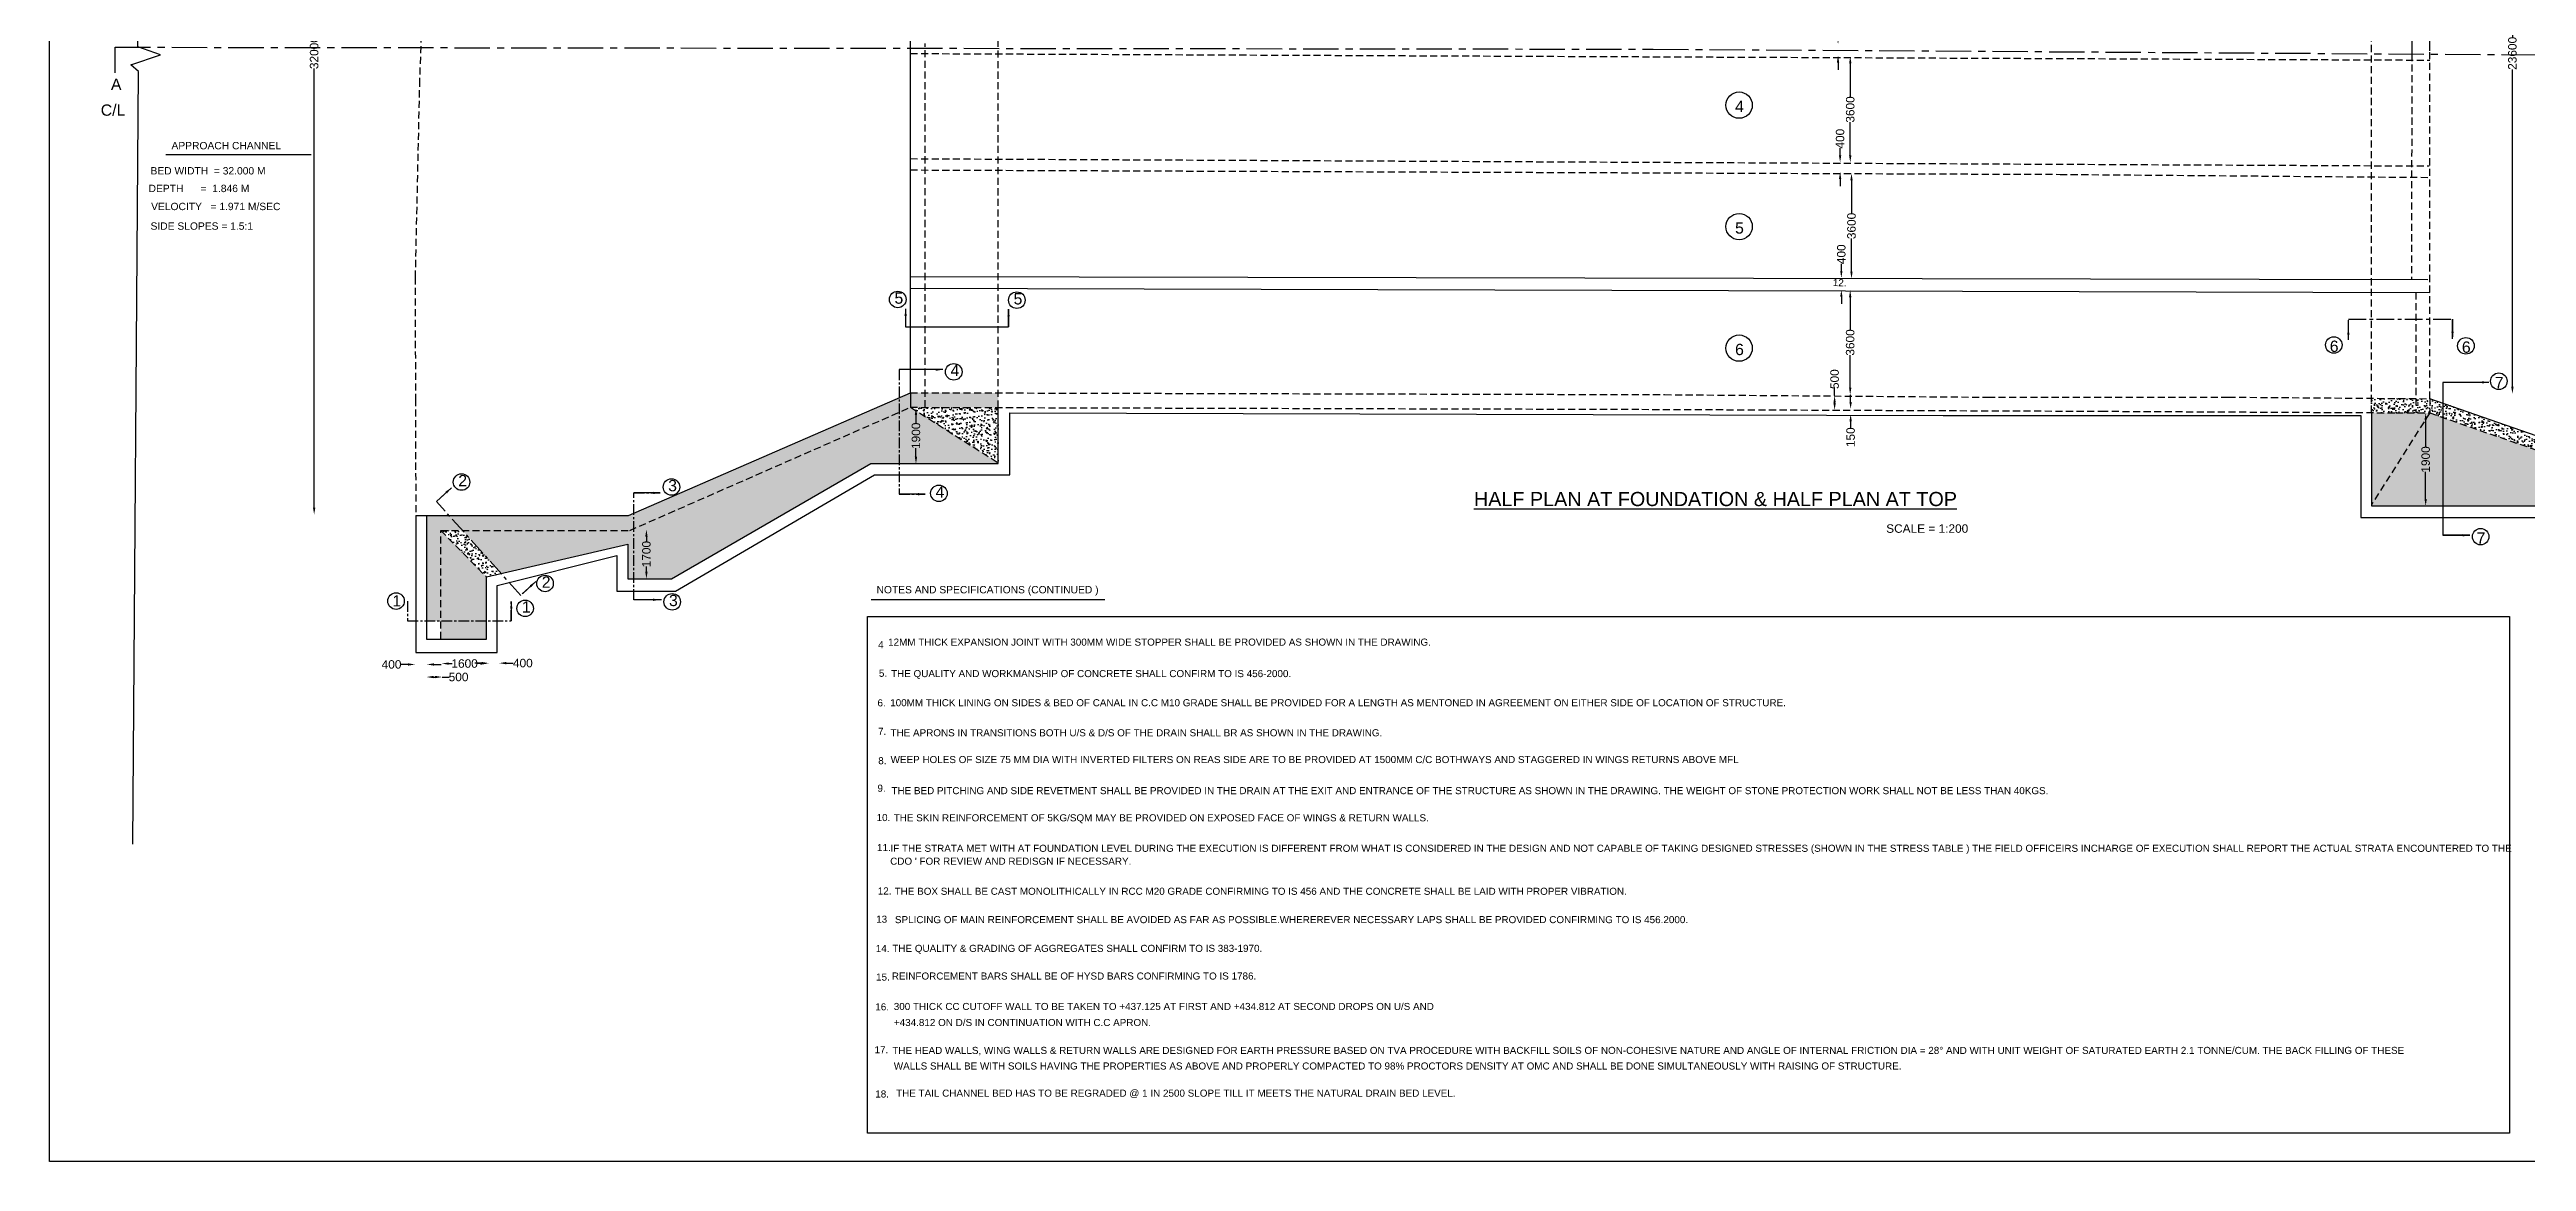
# Model space of a CAD drawing. Header units: millimetres. Extents: x 4403 to 145284, y 12011 to 109869.
# Drawn here: x 4403 to 91969, y 12011 to 51321 of the extents above; entities that cross this region are included whole.
import ezdxf

# ---------------------------------------------------------------- set-up
doc = ezdxf.new("R2010")
doc.units = ezdxf.units.MM
doc.header["$MEASUREMENT"] = 0
doc.linetypes.add('CENTER', pattern=[2, 1.25, -0.25, 0.25, -0.25])
doc.linetypes.add('DASHED', pattern=[0.75, 0.5, -0.25])
for name, color, linetype in [('DIM', 7, 'Continuous'), ('DWG', 7, 'Continuous'), ('TEXT', 7, 'Continuous')]:
    doc.layers.add(name, color=color, linetype=linetype)
doc.styles.get("Standard").update_dxf_attribs({"font": 'arial.ttf'})
doc.dimstyles.new('Civil', dxfattribs={"dimtxt": 300, "dimasz": 250, "dimexe": 0.1, "dimexo": 0.0625, "dimgap": 0.09, "dimtad": 0, "dimdec": 0, "dimzin": 12, "dimdsep": 46, "dimtxsty": 'Standard', "dimcen": 0.1, "dimse1": 1, "dimse2": 1, "dimadec": 0, "dimazin": 2, "dimtfac": 1, "dimtdec": 0, "dimtofl": 0, "dimtmove": 0, "dimatfit": 3, "dimfxl": 1, "dimfrac": 1, "dimtolj": 1, "dimtzin": 0, "dimarcsym": 0})
pattern_1 = [(50, (0, 0), (358.6301, -31.3761), [37.5, -412.5]), (355, (0, 0), (-69.3757, 376.0961), [30, -330]), (100.4514, (29.9, -2.6), (289.2547, 344.7198), [31.8701, -350.571]), (46.1842, (0, 100), (533.6205, -82.7595), [56.25, -618.75]), (96.6356, (44.47, 93.1), (467.3314, 487.059), [47.8051, -525.8565]), (351.1842, (0, 100), (467.331, 487.0593), [45, -495]), (21, (50, 75), (298.4535, -201.30945), [37.5, -412.5]), (326, (50, 75), (121.6577, 362.575), [30, -330]), (71.4514, (74.87, 58.22), (420.1113, 161.2652), [31.8701, -350.571]), (37.5, (0, 0), (6.07993, 166.44693), [0, -326, 0, -335, 0, -331.25]), (7.5, (0, 0), (131.53477, 197.20586), [0, -191, 0, -318.5, 0, -126.25]), (327.5, (-111.5, 0), (266.91122, -11.27744), [0, -125, 0, -390, 0, -517.5]), (317.5, (-161.5, 0), (291.5931, 50.0525), [0, -162.5, 0, -259, 0, -367.5])]

# ---------------------------------------------------------------- blocks, each defined once
blk = doc.blocks.new('*D43')
at = {"layer": 'Defpoints', "color": 0, "transparency": 16777216}
for p in [(13758, 67545), (14114, 67545), (14114, 34880)]:
    blk.add_point(p, dxfattribs=at)
at = {"layer": 'DIM', "color": 0, "lineweight": -2, "transparency": 16777216}
for p, q in [((13758, 67295), (13758, 51776)), ((13758, 35130), (13758, 50648))]:
    blk.add_line(p, q, dxfattribs=at)
at = {"layer": 'DIM', "color": 0, "transparency": 16777216}
for points in [[(13717, 67295), (13800, 67295), (13758, 67545)], [(13717, 35130), (13800, 35130), (13758, 34880)]]:
    blk.add_solid(points, dxfattribs=at)
at = {"layer": 'DIM', "color": 0, "transparency": 16777216, "insert": (13758, 51212), "char_height": 300, "attachment_point": 5, "rotation": 90}
blk.add_mtext('\\A1;32000', dxfattribs=at)
blk = doc.blocks.new('*D46')
at = {"layer": 'Defpoints', "color": 0, "transparency": 16777216}
for p in [(34949, 38654), (35034, 38654), (34949, 36678)]:
    blk.add_point(p, dxfattribs=at)
at = {"layer": 'DIM', "color": 0, "lineweight": -2, "transparency": 16777216}
for p, q in [((35034, 38404), (35034, 38100)), ((35034, 36928), (35034, 37233))]:
    blk.add_line(p, q, dxfattribs=at)
at = {"layer": 'DIM', "color": 0, "transparency": 16777216}
for points in [[(34992, 38404), (35076, 38404), (35034, 38654)], [(34992, 36928), (35076, 36928), (35034, 36678)]]:
    blk.add_solid(points, dxfattribs=at)
at = {"layer": 'DIM', "color": 0, "transparency": 16777216, "insert": (35034, 37666), "char_height": 300, "attachment_point": 5, "rotation": 90}
blk.add_mtext('\\A1;1900', dxfattribs=at)
blk = doc.blocks.new('*D47')
at = {"layer": 'Defpoints', "color": 0, "transparency": 16777216}
for p in [(17331, 29581), (17331, 29581), (17744, 29581)]:
    blk.add_point(p, dxfattribs=at)
at = {"layer": 'DIM', "color": 0, "lineweight": -2, "transparency": 16777216}
for p, q in [((17081, 29581), (16831, 29581)), ((17994, 29581), (18244, 29581))]:
    blk.add_line(p, q, dxfattribs=at)
at = {"layer": 'DIM', "color": 0, "transparency": 16777216}
for points in [[(17081, 29623), (17081, 29539), (17331, 29581)], [(17994, 29623), (17994, 29539), (17744, 29581)]]:
    blk.add_solid(points, dxfattribs=at)
at = {"layer": 'DIM', "color": 0, "transparency": 16777216, "insert": (16494, 29581), "char_height": 300, "attachment_point": 5}
blk.add_mtext('\\A1;400', dxfattribs=at)
blk = doc.blocks.new('*D48')
at = {"layer": 'Defpoints', "color": 0, "transparency": 16777216}
for p in [(17728, 29549), (18283, 29549), (18283, 29137)]:
    blk.add_point(p, dxfattribs=at)
at = {"layer": 'DIM', "color": 0, "lineweight": -2, "transparency": 16777216}
for p, q in [((17978, 29137), (18033, 29137)), ((18283, 29137), (18533, 29137))]:
    blk.add_line(p, q, dxfattribs=at)
at = {"layer": 'DIM', "color": 0, "transparency": 16777216}
for points in [[(17978, 29179), (17978, 29095), (17728, 29137)], [(18033, 29179), (18033, 29095), (18283, 29137)]]:
    blk.add_solid(points, dxfattribs=at)
at = {"layer": 'DIM', "color": 0, "transparency": 16777216, "insert": (18864, 29137), "char_height": 300, "attachment_point": 5}
blk.add_mtext('\\A1;500', dxfattribs=at)
blk = doc.blocks.new('*D49')
at = {"layer": 'Defpoints', "color": 0, "transparency": 16777216}
for p in [(18268, 29565), (19886, 29613), (19886, 29565)]:
    blk.add_point(p, dxfattribs=at)
at = {"layer": 'DIM', "color": 0, "lineweight": -2, "transparency": 16777216}
for p, q in [((18518, 29613), (18643, 29613)), ((19636, 29613), (19510, 29613))]:
    blk.add_line(p, q, dxfattribs=at)
at = {"layer": 'DIM', "color": 0, "transparency": 16777216}
for points in [[(18518, 29654), (18518, 29571), (18268, 29613)], [(19636, 29654), (19636, 29571), (19886, 29613)]]:
    blk.add_solid(points, dxfattribs=at)
at = {"layer": 'DIM', "color": 0, "transparency": 16777216, "insert": (19077, 29613), "char_height": 300, "attachment_point": 5}
blk.add_mtext('\\A1;1600', dxfattribs=at)
blk = doc.blocks.new('*D50')
at = {"layer": 'Defpoints', "color": 0, "transparency": 16777216}
for p in [(19934, 29597), (20299, 29629), (20299, 29597)]:
    blk.add_point(p, dxfattribs=at)
at = {"layer": 'DIM', "color": 0, "lineweight": -2, "transparency": 16777216}
for p, q in [((19684, 29629), (19434, 29629)), ((20549, 29629), (20799, 29629))]:
    blk.add_line(p, q, dxfattribs=at)
at = {"layer": 'DIM', "color": 0, "transparency": 16777216}
for points in [[(19684, 29670), (19684, 29587), (19934, 29629)], [(20549, 29670), (20549, 29587), (20299, 29629)]]:
    blk.add_solid(points, dxfattribs=at)
at = {"layer": 'DIM', "color": 0, "transparency": 16777216, "insert": (21136, 29629), "char_height": 300, "attachment_point": 5}
blk.add_mtext('\\A1;400', dxfattribs=at)
blk = doc.blocks.new('*D51')
at = {"layer": 'Defpoints', "color": 0, "transparency": 16777216}
for p in [(25504, 34354), (25631, 34354), (25631, 32610)]:
    blk.add_point(p, dxfattribs=at)
at = {"layer": 'DIM', "color": 0, "lineweight": -2, "transparency": 16777216}
for p, q in [((25504, 34104), (25504, 33915)), ((25504, 32860), (25504, 33048))]:
    blk.add_line(p, q, dxfattribs=at)
at = {"layer": 'DIM', "color": 0, "transparency": 16777216}
for points in [[(25463, 34104), (25546, 34104), (25504, 34354)], [(25463, 32860), (25546, 32860), (25504, 32610)]]:
    blk.add_solid(points, dxfattribs=at)
at = {"layer": 'DIM', "color": 0, "transparency": 16777216, "insert": (25504, 33482), "char_height": 300, "attachment_point": 5, "rotation": 90}
blk.add_mtext('\\A1;1700', dxfattribs=at)
blk = doc.blocks.new('*D52')
at = {"layer": 'Defpoints', "color": 0, "transparency": 16777216}
for p in [(68151, 38610), (68076, 38431), (68151, 38431)]:
    blk.add_point(p, dxfattribs=at)
at = {"layer": 'DIM', "color": 0, "lineweight": -2, "transparency": 16777216}
for p, q in [((68076, 38860), (68076, 39110)), ((68076, 38181), (68076, 37931))]:
    blk.add_line(p, q, dxfattribs=at)
at = {"layer": 'DIM', "color": 0, "transparency": 16777216}
for points in [[(68035, 38860), (68118, 38860), (68076, 38610)], [(68035, 38181), (68118, 38181), (68076, 38431)]]:
    blk.add_solid(points, dxfattribs=at)
at = {"layer": 'DIM', "color": 0, "transparency": 16777216, "insert": (68076, 37615), "char_height": 300, "attachment_point": 5, "rotation": 90}
blk.add_mtext('\\A1;150', dxfattribs=at)
blk = doc.blocks.new('*D53')
at = {"layer": 'Defpoints', "color": 0, "transparency": 16777216}
for p in [(67510, 39087), (67912, 39087), (67912, 38580)]:
    blk.add_point(p, dxfattribs=at)
at = {"layer": 'DIM', "color": 0, "lineweight": -2, "transparency": 16777216}
for p, q in [((67510, 39087), (67510, 39337)), ((67510, 38830), (67510, 38837))]:
    blk.add_line(p, q, dxfattribs=at)
at = {"layer": 'DIM', "color": 0, "transparency": 16777216}
for points in [[(67468, 38837), (67552, 38837), (67510, 39087)], [(67468, 38830), (67552, 38830), (67510, 38580)]]:
    blk.add_solid(points, dxfattribs=at)
at = {"layer": 'DIM', "color": 0, "transparency": 16777216, "insert": (67510, 39668), "char_height": 300, "attachment_point": 5, "rotation": 90}
blk.add_mtext('\\A1;500', dxfattribs=at)
blk = doc.blocks.new('*D54')
at = {"layer": 'Defpoints', "color": 0, "transparency": 16777216}
for p in [(68061, 42814), (68151, 42814), (68151, 39116)]:
    blk.add_point(p, dxfattribs=at)
at = {"layer": 'DIM', "color": 0, "lineweight": -2, "transparency": 16777216}
for p, q in [((68061, 42564), (68061, 41413)), ((68061, 39366), (68061, 40518))]:
    blk.add_line(p, q, dxfattribs=at)
at = {"layer": 'DIM', "color": 0, "transparency": 16777216}
for points in [[(68020, 42564), (68103, 42564), (68061, 42814)], [(68020, 39366), (68103, 39366), (68061, 39116)]]:
    blk.add_solid(points, dxfattribs=at)
at = {"layer": 'DIM', "color": 0, "transparency": 16777216, "insert": (68061, 40965), "char_height": 300, "attachment_point": 5, "rotation": 90}
blk.add_mtext('\\A1;3600', dxfattribs=at)
blk = doc.blocks.new('*D55')
at = {"layer": 'Defpoints', "color": 0, "transparency": 16777216}
for p in [(67748, 43246), (68061, 43246), (68061, 42829)]:
    blk.add_point(p, dxfattribs=at)
at = {"layer": 'DIM', "color": 0, "lineweight": -2, "transparency": 16777216}
for p, q in [((67748, 43496), (67748, 43746)), ((67748, 42579), (67748, 42329))]:
    blk.add_line(p, q, dxfattribs=at)
at = {"layer": 'DIM', "color": 0, "transparency": 16777216}
for points in [[(67707, 43496), (67790, 43496), (67748, 43246)], [(67707, 42579), (67790, 42579), (67748, 42829)]]:
    blk.add_solid(points, dxfattribs=at)
at = {"layer": 'DIM', "color": 0, "transparency": 16777216, "insert": (67748, 44083), "char_height": 300, "attachment_point": 5, "rotation": 90}
blk.add_mtext('\\A1;400', dxfattribs=at)
blk = doc.blocks.new('*D56')
at = {"layer": 'Defpoints', "color": 0, "transparency": 16777216}
for p in [(68107, 46946), (68166, 46946), (68166, 43223)]:
    blk.add_point(p, dxfattribs=at)
at = {"layer": 'DIM', "color": 0, "lineweight": -2, "transparency": 16777216}
for p, q in [((68107, 46696), (68107, 45532)), ((68107, 43473), (68107, 44637))]:
    blk.add_line(p, q, dxfattribs=at)
at = {"layer": 'DIM', "color": 0, "transparency": 16777216}
for points in [[(68065, 46696), (68148, 46696), (68107, 46946)], [(68065, 43473), (68148, 43473), (68107, 43223)]]:
    blk.add_solid(points, dxfattribs=at)
at = {"layer": 'DIM', "color": 0, "transparency": 16777216, "insert": (68107, 45084), "char_height": 300, "attachment_point": 5, "rotation": 90}
blk.add_mtext('\\A1;3600', dxfattribs=at)
blk = doc.blocks.new('*D57')
at = {"layer": 'Defpoints', "color": 0, "transparency": 16777216}
for p in [(67704, 47333), (68107, 47333), (68107, 46990)]:
    blk.add_point(p, dxfattribs=at)
at = {"layer": 'DIM', "color": 0, "lineweight": -2, "transparency": 16777216}
for p, q in [((67704, 47583), (67704, 47833)), ((67704, 46740), (67704, 46490))]:
    blk.add_line(p, q, dxfattribs=at)
at = {"layer": 'DIM', "color": 0, "transparency": 16777216}
for points in [[(67663, 47583), (67746, 47583), (67704, 47333)], [(67663, 46740), (67746, 46740), (67704, 46990)]]:
    blk.add_solid(points, dxfattribs=at)
at = {"layer": 'DIM', "color": 0, "transparency": 16777216, "insert": (67704, 48170), "char_height": 300, "attachment_point": 5, "rotation": 90}
blk.add_mtext('\\A1;400', dxfattribs=at)
blk = doc.blocks.new('*D58')
at = {"layer": 'Defpoints', "color": 0, "transparency": 16777216}
for p in [(68063, 51079), (68123, 51079), (68123, 47326)]:
    blk.add_point(p, dxfattribs=at)
at = {"layer": 'DIM', "color": 0, "lineweight": -2, "transparency": 16777216}
for p, q in [((68063, 50829), (68063, 49650)), ((68063, 47576), (68063, 48755))]:
    blk.add_line(p, q, dxfattribs=at)
at = {"layer": 'DIM', "color": 0, "transparency": 16777216}
for points in [[(68021, 50829), (68105, 50829), (68063, 51079)], [(68021, 47576), (68105, 47576), (68063, 47326)]]:
    blk.add_solid(points, dxfattribs=at)
at = {"layer": 'DIM', "color": 0, "transparency": 16777216, "insert": (68063, 49202), "char_height": 300, "attachment_point": 5, "rotation": 90}
blk.add_mtext('\\A1;3600', dxfattribs=at)
blk = doc.blocks.new('*D59')
at = {"layer": 'Defpoints', "color": 0, "transparency": 16777216}
for p in [(67631, 51510), (68152, 51510), (68152, 51108)]:
    blk.add_point(p, dxfattribs=at)
at = {"layer": 'DIM', "color": 0, "lineweight": -2, "transparency": 16777216}
for p, q in [((67631, 51760), (67631, 52010)), ((67631, 50858), (67631, 50608))]:
    blk.add_line(p, q, dxfattribs=at)
at = {"layer": 'DIM', "color": 0, "transparency": 16777216}
for points in [[(67589, 51760), (67672, 51760), (67631, 51510)], [(67589, 50858), (67672, 50858), (67631, 51108)]]:
    blk.add_solid(points, dxfattribs=at)
at = {"layer": 'DIM', "color": 0, "transparency": 16777216, "insert": (67631, 52347), "char_height": 300, "attachment_point": 5, "rotation": 90}
blk.add_mtext('\\A1;400', dxfattribs=at)
blk = doc.blocks.new('*D67')
at = {"layer": 'Defpoints', "color": 0, "transparency": 16777216}
for p in [(88218, 38472), (88405, 38472), (88218, 35186)]:
    blk.add_point(p, dxfattribs=at)
at = {"layer": 'DIM', "color": 0, "lineweight": -2, "transparency": 16777216}
for p, q in [((88405, 38222), (88405, 37263)), ((88405, 35436), (88405, 36396))]:
    blk.add_line(p, q, dxfattribs=at)
at = {"layer": 'DIM', "color": 0, "transparency": 16777216}
for points in [[(88364, 38222), (88447, 38222), (88405, 38472)], [(88364, 35436), (88447, 35436), (88405, 35186)]]:
    blk.add_solid(points, dxfattribs=at)
at = {"layer": 'DIM', "color": 0, "transparency": 16777216, "insert": (88405, 36829), "char_height": 300, "attachment_point": 5, "rotation": 90}
blk.add_mtext('\\A1;1900', dxfattribs=at)
blk = doc.blocks.new('*D68')
at = {"layer": 'Defpoints', "color": 0, "transparency": 16777216}
for p in [(91472, 63224), (91780, 63224), (91780, 39149)]:
    blk.add_point(p, dxfattribs=at)
at = {"layer": 'DIM', "color": 0, "lineweight": -2, "transparency": 16777216}
for p, q in [((91472, 62974), (91472, 51753)), ((91472, 39399), (91472, 50620))]:
    blk.add_line(p, q, dxfattribs=at)
at = {"layer": 'DIM', "color": 0, "transparency": 16777216}
for points in [[(91430, 62974), (91514, 62974), (91472, 63224)], [(91430, 39399), (91514, 39399), (91472, 39149)]]:
    blk.add_solid(points, dxfattribs=at)
at = {"layer": 'DIM', "color": 0, "transparency": 16777216, "insert": (91472, 51187), "char_height": 300, "attachment_point": 5, "rotation": 90}
blk.add_mtext('\\A1;23600', dxfattribs=at)

msp = doc.modelspace()

# ---------------------------------------------------------------- hatches: boundary and pattern name
at = {"layer": 'DWG'}
h = msp.add_hatch(dxfattribs=at)
h.set_pattern_fill('AR-CONC', color=256, scale=50, style=0)
h.set_pattern_definition(pattern_1)
h.paths.add_polyline_path([(19845.8, 31120.1), (18233.1, 31120.1), (18233.1, 30479.7), (19845.8, 30479.7)])
h.paths.add_polyline_path([(19845.8, 32677.7), (18233.1, 34317.8), (18233.1, 31120.1), (19845.8, 31120.1)])
h.paths.add_polyline_path([(18233.1, 34317.8), (19002.4, 34317.8), (18527.6, 34846.3), (17725.7, 34846.3), (17725.7, 31120.1), (18233.1, 31120.1)])
h.paths.add_polyline_path([(25059.5, 34381.8), (24913.6, 34317.8), (19002.4, 34317.8), (20367.4, 32798.6), (24850.8, 33838.4), (24850.8, 32609.6), (25059.5, 32609.6)])
h.paths.add_polyline_path([(25059.5, 34930.6), (24865.9, 34846.3), (18527.6, 34846.3), (19002.4, 34317.8), (24913.6, 34317.8), (25059.5, 34381.8)])
h.paths.add_polyline_path([(33440.8, 36680.9), (34441.5, 36680.9), (34441.5, 38498.1), (25059.5, 34381.8), (25059.5, 32609.6), (26390.8, 32609.6)])
h.paths.add_polyline_path([(34441.5, 38498.1), (34441.5, 39016.4), (25059.5, 34930.6), (25059.5, 34381.8)])
h.paths.add_polyline_path([(34839.4, 38672.7), (34441.5, 38498.1), (34441.5, 36680.9), (37940.9, 36680.9), (37940.9, 36713.7)])
h.paths.add_polyline_path([(37940.9, 39181.7), (35359.3, 39188.3), (35359.3, 38671.2), (37940.9, 38664.1)])
h.paths.add_polyline_path([(35359.3, 39188.3), (34839.4, 39189.7), (34839.4, 38672.7), (35359.3, 38671.2)])
h.paths.add_polyline_path([(34839.4, 39189.7), (34441.5, 39016.4), (34441.5, 38498.1), (34839.4, 38672.7)])
h.paths.add_polyline_path([(25815.7, 32927.6), (25815.7, 34010), (25197.4, 34010), (25197.4, 32927.6)], flags=24)
h.paths.add_polyline_path([(35345.3, 37112.3), (35345.3, 38194.6), (34727.1, 38194.6), (34727.1, 37112.3)], flags=24)
h = msp.add_hatch(dxfattribs=at)
h.set_pattern_fill('AR-CONC', color=256, scale=50, style=0)
h.set_pattern_definition(pattern_1)
h.paths.add_polyline_path([(89012.2, 38818.5), (88557, 38977.2), (88547.4, 38473.8), (89012.2, 38312.6)])
h.paths.add_polyline_path([(88557, 38977.2), (88058.1, 38980.9), (88058.1, 38475.2), (88547.4, 38472.5)])
h.paths.add_polyline_path([(88058.1, 38980.9), (86492.1, 38992.8), (86492.1, 38483.6), (87363, 38479), (88058.1, 38475.2)])
h = msp.add_hatch(dxfattribs=at)
h.set_pattern_fill('AR-CONC', color=256, scale=50, style=0)
h.set_pattern_definition(pattern_1)
h.paths.add_polyline_path([(89012.2, 38818.5), (89012.2, 38312.6), (95793.8, 35960.2), (95932.2, 36407.1)])
h = msp.add_hatch(dxfattribs=at)
h.set_pattern_fill('AR-CONC', color=256, scale=50, style=0)
h.set_pattern_definition(pattern_1)
h.paths.add_polyline_path([(88547.4, 38472.5), (87363, 38479), (86492.1, 38483.6), (86492.1, 35229.1)])
h.paths.add_polyline_path([(89012.2, 38312.6), (88551.2, 38472.5), (88547.4, 38472.5), (86492.1, 35229.1), (86492.1, 35185.5), (89012.2, 35185.5)])
h.paths.add_polyline_path([(89012.2, 38312.6), (89012.2, 35185.5), (92389.8, 35185.5), (95245.4, 34188.1), (95793.8, 35960.2)])
h.paths.add_polyline_path([(100724.8, 34249.8), (99385, 32742.3), (99385, 30098.5), (100724.8, 30098.5)], flags=17)
h.paths.add_polyline_path([(101254.7, 34552.4), (95932.2, 36407.1), (95793.8, 35960.2), (100724.8, 34249.8), (100724.8, 30098.5), (101254.7, 30098.5)])
h.paths.add_polyline_path([(100724.8, 30098.5), (99385, 30098.5), (99385, 29068.4), (100724.8, 29068.4)])
h.paths.add_polyline_path([(101254.7, 30098.5), (100724.8, 30098.5), (100724.8, 29068.4), (101254.7, 29068.4)])
h.paths.add_polyline_path([(88716.5, 36275.2), (88716.5, 37357.5), (88098.3, 37357.5), (88098.3, 36275.2)], flags=24)
h = msp.add_hatch(dxfattribs=at)
h.set_pattern_fill('AR-CONC', color=256, scale=50, style=0)
h.set_pattern_definition(pattern_1)
h.paths.add_polyline_path([(19002.4, 34317.8), (18233.1, 34317.8), (19845.8, 32677.7), (20367.4, 32798.6)])
at = {"layer": 'TEXT'}
h = msp.add_hatch(dxfattribs=at)
h.set_pattern_fill('AR-CONC', color=256, scale=50, style=0)
h.set_pattern_definition(pattern_1)
h.paths.add_polyline_path([(37940.9, 38664.1), (34839.4, 38672.7), (37940.9, 36713.7)])

# ---------------------------------------------------------------- linework, layer by layer
msp.add_lwpolyline([(145283.4, 12010.7), (4403.4, 12010.7), (4403.4, 109869), (145283.4, 109869)], close=True)
at = {"layer": 'DWG'}
for points in [[(7343.5, 23234), (7545.9, 50550.1), (7278.7, 50783.7), (8330.8, 51134), (7529.2, 51417.7), (7529.2, 84853.9)], [(88557, 51270.1), (88557, 63790.5), (100625.1, 67612.8), (100747.2, 72768.5), (101254.7, 72768.5)], [(34839.4, 43365.9), (34839.4, 63570.8), (25138.3, 67658.6), (7529.2, 67524.6)], [(88044.2, 63739.5), (87916.5, 51164.2)], [(17351.3, 34798), (17351.3, 29999.8), (20231.8, 29999.8), (20231.8, 32370), (24458.7, 33438.3), (24458.7, 32169.7), (26530.5, 32169.7), (33561.9, 36279.9), (38356.9, 36279.9), (38356.9, 38483.2), (71352.8, 38387.3), (86108.2, 38387.3), (86108.2, 34781.8), (92368.9, 34781.8), (98968.3, 32488.7), (98968.3, 28675.4), (101614.7, 28675.4), (101614.7, 39203.2), (101614.7, 42900.7), (101683.1, 51071.5)], [(34839.4, 39189.7), (34839.4, 43365.9)], [(34839.4, 43294.9), (88483.2, 43185.5)], [(34668.3, 42153.6), (34668.3, 41514.3), (38306.7, 41514.3), (38306.7, 42138.8)], [(34839.4, 42879.7), (88557, 42731.1)], [(90643.1, 39555.5), (89012.2, 39555.5), (89012.2, 34148.4), (89964.8, 34148.4)], [(17351.3, 34846.3), (24865.9, 34846.3), (34839.4, 39189.7), (34839.4, 38672.7)], [(17725.7, 34846.3), (17725.7, 30479.7), (19845.8, 30479.7), (19845.8, 32677.7), (24850.8, 33838.4), (24850.8, 32609.6), (26390.8, 32609.6), (33440.8, 36680.9), (37940.9, 36680.9), (37940.9, 38664.7)], [(101254.7, 34552.4), (88557, 38977.2)], [(86492.1, 38483.6), (86492.1, 35185.5), (92389.8, 35185.5), (99385, 32742.3), (99385, 29068.4), (101254.7, 29068.4), (101254.7, 34552.4), (101648.3, 34431.4)]]:
    msp.add_lwpolyline(points, dxfattribs=at)
at = {"layer": 'DWG', "linetype": 'DASHED', "ltscale": 500}
for points in [[(101683.1, 51071.5), (101683.1, 73160.2), (99053.9, 73160.2), (98918, 69410.2), (92436.4, 67403.6), (86101.4, 67403.6), (86101.4, 63947), (47837.1, 64110.3), (38595, 64110.3), (38595, 66297.4), (35121, 66297.4), (26859.6, 70298.8), (24776.3, 70298.8), (24776.3, 69069.7), (20572.6, 70024.7), (20572.6, 72348.8), (17586.7, 72348.8), (17586.7, 66355.7), (17586.7, 52939.5), (17483, 50254.9), (17328.5, 43268.7), (17338.6, 38967), (17351.3, 34798)], [(86492.1, 38483.6), (86492.1, 66968.9), (92453, 66968.9), (99332, 69097.4), (99387.7, 72808.3), (100747.2, 72768.5)], [(37940.9, 38664.7), (37940.9, 65878.1), (35101.5, 65878.1), (26735.6, 69866.1), (25183.4, 69866.1), (25183.4, 68671.2), (20150.3, 69713.8), (20150.3, 71900.2), (18521.7, 71900.2)], [(34839.4, 39189.7), (61494.2, 39121.4), (72931.3, 39031), (81437.2, 39031), (88557, 38977.2), (88557, 51270.1)], [(34839.4, 51181), (88557, 50947.5)], [(35359.3, 38671.2), (35359.3, 51539.6)], [(87916.5, 51164.2), (87902, 43186.7)], [(34839.4, 47463.2), (88531.9, 47204.8)], [(34839.4, 47064.2), (75479.8, 46908.6), (88597.2, 46800.1)], [(88058.2, 42732.5), (88058.1, 38475.2)], [(18233.1, 30479.7), (18233.1, 34317.8), (24913.6, 34317.8), (34839.4, 38672.7), (37940.9, 36713.7)], [(34839.4, 38672.7), (60690.3, 38601.6), (76934.7, 38534), (87363, 38479), (88551.2, 38472.5), (100724.8, 34249.8), (100724.8, 29075.5)], [(88557, 38977.2), (88547.4, 38472.5), (86492.1, 35229.1)], [(18233.1, 34317.8), (19845.8, 32677.7)]]:
    msp.add_lwpolyline(points, dxfattribs=at)
at = {"layer": 'DWG', "linetype": 'CENTER', "ltscale": 1000}
msp.add_lwpolyline([(6724, 50493.7), (6724, 51401.9), (61089.8, 51334.2), (96649.2, 51108.9), (107862, 51025.7), (114346.9, 51025.7), (114346.9, 50481.4)], dxfattribs=at)
at = {"layer": 'DWG', "linetype": 'CENTER', "ltscale": 500}
for points in [[(85671.7, 41057.6), (85671.7, 41793.6), (89354.8, 41793.6), (89354.8, 41093.1)], [(21595.5, 32518.4), (21063.1, 32024.4), (18086.4, 35337.3), (18611.3, 35831.2)]]:
    msp.add_lwpolyline(points, dxfattribs=at)
at = {"layer": 'DWG', "linetype": 'CENTER', "ltscale": 300}
for points in [[(35981.5, 40003.7), (34441.5, 40003.7), (34441.5, 35601), (35361.4, 35601)], [(26033.2, 31867.8), (25059.5, 31867.8), (25059.5, 35646.7), (25995.8, 35646.7)], [(17062.2, 31819.2), (17062.2, 31120.1), (20728.4, 31120.1), (20728.4, 31804)]]:
    msp.add_lwpolyline(points, dxfattribs=at)
at = {"layer": 'TEXT'}
for p, q in [((8517.6, 47607.4), (13648.1, 47607.4)), ((33454.3, 31881.1), (41706.7, 31881.1))]:
    msp.add_line(p, q, dxfattribs=at)
msp.add_lwpolyline([(33315.3, 31273), (91364, 31273), (91364, 13013.7), (33315.3, 13013.7)], close=True, dxfattribs=at)
for centre, radius in [((64133.9, 49355.8), 465.3), ((64133.9, 45060), 465.3), ((34389.2, 42485.8), 292.5), ((38600, 42460.5), 292.5), ((64133.9, 40764.2), 465.3), ((85157.5, 40876.4), 292.5), ((89827.8, 40846.6), 292.5), ((36369.6, 39927.7), 292.5), ((90991.6, 39594.3), 292.5), ((18968.9, 36030.3), 292.5), ((26389.8, 35854.4), 292.5), ((35844.4, 35631.4), 292.5), ((90348.9, 34100.2), 292.5), ((21921, 32444.7), 292.5), ((16653.2, 31822.2), 292.5), ((21216.8, 31565.2), 292.5), ((26416.9, 31795.2), 292.5)]:
    msp.add_circle(centre, radius, dxfattribs=at)

# ---------------------------------------------------------------- texts
for s, height, p in [('A', 400, (6574.3, 49891.3)), ('C/L', 400, (6213.8, 48980.3)), ('4', 400, (63991.4, 49110.1)), ('APPROACH CHANNEL', 260, (8714.4, 47794.2)), ('DEPTH      =  1.846 M', 260, (7905.4, 46281.1)), ('BED WIDTH  = 32.000 M', 260, (7973.7, 46904.1)), ('VELOCITY   = 1.971 M/SEC', 260, (7994.6, 45643.5)), ('SIDE SLOPES = 1.5:1', 260, (7974.3, 44950.1)), ('5', 400, (63991.4, 44814.3)), ('5', 400, (34273.9, 42334.8)), ('5', 400, (38484.6, 42309.5)), ('6', 400, (63991.4, 40518.5)), ('6', 400, (85015, 40630.7)), ('6', 400, (89685.3, 40600.9)), ('4', 400, (36254.2, 39776.7)), ('7', 400, (90849.1, 39348.5)), ('2', 400, (18853.5, 35879.3)), ('3', 400, (26274.4, 35703.4)), ('4', 400, (35729, 35480.4)), ('%%UHALF PLAN AT FOUNDATION & HALF PLAN AT TOP', 500, (54760.6, 35180.6)), ('SCALE = 1:200', 300, (69333.7, 34236.5)), ('7', 400, (90206.4, 33854.4)), ('2', 400, (21805.6, 32293.6)), ('1', 400, (16524.3, 31630.6)), ('1', 400, (21101.5, 31414.1)), ('3', 400, (26301.5, 31644.1)), ('NOTES AND SPECIFICATIONS (CONTINUED )', 260, (33639.8, 32095.6)), ('4', 250, (33698.8, 30157)), ('12MM THICK EXPANSION JOINT WITH 300MM WIDE STOPPER SHALL BE PROVIDED AS SHOWN IN THE DRAWING.', 250, (34048.9, 30246.7)), ('5.', 250, (33722.9, 29145.7)), ('THE QUALITY AND WORKMANSHIP OF CONCRETE SHALL CONFIRM TO IS 456-2000.', 250, (34153.1, 29133.7)), ('6.', 250, (33673.2, 28097.7)), ('100MM THICK LINING ON SIDES & BED OF CANAL IN C.C M10 GRADE SHALL BE PROVIDED FOR A LENGTH AS MENTONED IN AGREEMENT ON EITHER SIDE OF LOCATION OF STRUCTURE.', 250, (34122.6, 28104.1)), ('7.', 250, (33693.3, 27093.1)), ('THE APRONS IN TRANSITIONS BOTH U/S & D/S OF THE DRAIN SHALL BR AS SHOWN IN THE DRAWING.', 250, (34133.7, 27041.8)), ('8.', 250, (33699.7, 26054.8)), ('WEEP HOLES OF SIZE 75 MM DIA WITH INVERTED FILTERS ON REAS SIDE ARE TO BE PROVIDED AT 1500MM C/C BOTHWAYS AND STAGGERED IN WINGS RETURNS ABOVE MFL', 250, (34137.9, 26094.6)), ('9.', 250, (33671.9, 25081)), ('THE BED PITCHING AND SIDE REVETMENT SHALL BE PROVIDED IN THE DRAIN AT THE EXIT AND ENTRANCE OF THE STRUCTURE AS SHOWN IN THE DRAWING. THE WEIGHT OF STONE PROTECTION WORK SHALL NOT BE LESS THAN 40KGS.', 250, (34166.4, 24995.6)), ('10.', 250, (33641.4, 24044.7)), ('THE SKIN REINFORCEMENT OF 5KG/SQM MAY BE PROVIDED ON EXPOSED FACE OF WINGS & RETURN WALLS.', 250, (34246.5, 24035.8)), ('11.', 250, (33656.3, 22982)), ('IF THE STRATA MET WITH AT FOUNDATION LEVEL DURING THE EXECUTION IS DIFFERENT FROM WHAT IS CONSIDERED IN THE DESIGN AND NOT CAPABLE OF TAKING DESIGNED STRESSES (SHOWN IN THE STRESS TABLE ) THE FIELD OFFICEIRS INCHARGE OF EXECUTION SHALL REPORT THE ACTUAL STRATA ENCOUNTERED TO THE', 250, (34132.3, 22957.9)), ("CDO ' FOR REVIEW AND REDISGN IF NECESSARY.", 250, (34121.8, 22501)), ('12.', 250, (33683.2, 21448.3)), ('THE BOX SHALL BE CAST MONOLITHICALLY IN RCC M20 GRADE CONFIRMING TO IS 456 AND THE CONCRETE SHALL BE LAID WITH PROPER VIBRATION.', 250, (34280.3, 21438)), ('13', 250, (33626.6, 20451)), ('SPLICING OF MAIN REINFORCEMENT SHALL BE AVOIDED AS FAR AS POSSIBLE.WHEREREVER NECESSARY LAPS SHALL BE PROVIDED CONFIRMING TO IS 456.2000.', 250, (34289.8, 20435.4)), ('14.', 250, (33613.3, 19417.4)), ('THE QUALITY & GRADING OF AGGREGATES SHALL CONFIRM TO IS 383-1970.', 250, (34197, 19419.5)), ('15.', 250, (33622, 18405.2)), ('REINFORCEMENT BARS SHALL BE OF HYSD BARS CONFIRMING TO IS 1786.', 250, (34180.1, 18441.8)), ('16.', 250, (33595.7, 17351.8)), ('300 THICK CC CUTOFF WALL TO BE TAKEN TO +437.125 AT FIRST AND +434.812 AT SECOND DROPS ON U/S AND', 250, (34248.5, 17365.8)), ('+434.812 ON D/S IN CONTINUATION WITH C.C APRON.', 250, (34253.2, 16798.4)), ('17.', 250, (33569.2, 15836.3)), ('THE HEAD WALLS, WING WALLS & RETURN WALLS ARE DESIGNED FOR EARTH PRESSURE BASED ON TVA PROCEDURE WITH BACKFILL SOILS OF NON-COHESIVE NATURE AND ANGLE OF INTERNAL FRICTION DIA = 28%%D AND WITH UNIT WEIGHT OF SATURATED EARTH 2.1 TONNE/CUM. THE BACK FILLING OF THESE', 250, (34197.1, 15812.2)), ('WALLS SHALL BE WITH SOILS HAVING THE PROPERTIES AS ABOVE AND PROPERLY COMPACTED TO 98%%% PROCTORS DENSITY AT OMC AND SHALL BE DONE SIMULTANEOUSLY WITH RAISING OF STRUCTURE.', 250, (34249.8, 15260.7)), ('18.', 250, (33594.7, 14271.7)), ('THE TAIL CHANNEL BED HAS TO BE REGRADED @ 1 IN 2500 SLOPE TILL IT MEETS THE NATURAL DRAIN BED LEVEL.', 250, (34330.8, 14301.4))]:
    msp.add_text(s, height=height, dxfattribs=at).set_placement(p)
msp.add_text('12.', height=250, rotation=358.569107, dxfattribs=at).set_placement((67443.8, 42959.5))

# ---------------------------------------------------------------- dimensions: what is measured, and where the dimension line sits
at = {"layer": 'DIM'}
for p1, p2, distance, text, picture, middle in [((14113.8, 34879.9), (14113.8, 67544.8), 355.5, '32000', '*D43', (13758.3, 51212.4)), ((91779.6, 39148.9), (91779.6, 63224.5), 307.6, '23600', '*D68', (91472, 51186.7)), ((68152.5, 51108.3), (68152.5, 51510.4), 521.6, '400', '*D59', (67630.8, 52347.4)), ((68122.7, 47326.1), (68122.7, 51078.5), 59.6, '3600', '*D58', (68063.1, 49202.3)), ((68106.8, 46990.4), (68106.8, 47332.9), 402.4, '400', '*D57', (67704.4, 48169.9)), ((68166.4, 43223.1), (68166.4, 46945.7), 59.6, '3600', '*D56', (68106.8, 45084.4)), ((68061.5, 42829.3), (68061.5, 43246.2), 313, '400', '*D55', (67748.5, 44083.2)), ((68150.7, 39116.4), (68150.7, 42814.4), 89.3, '3600', '*D54', (68061.5, 40965.4)), ((67912.3, 38580.3), (67912.3, 39086.6), 402.4, '500', '*D53', (67509.9, 39667.6)), ((34948.6, 36678.2), (34948.6, 38654.2), -85.5, '1900', '*D46', (35034.1, 37666.2)), ((68150.7, 38610.1), (68150.7, 38431.4), -74.5, '150', '*D52', (68076.2, 37614.5)), ((88218.1, 35185.8), (88218.1, 38472.4), -187.1, '1900', '*D67', (88405.2, 36829.1)), ((25631.4, 32609.5), (25631.4, 34353.7), 127, '1700', '*D51', (25504.4, 33481.6)), ((17743.8, 29581.1), (17331.2, 29581.1), 0, '400', '*D47', (16494.1, 29581.1)), ((18267.5, 29565.2), (19886.3, 29565.2), 47.6, '1600', '*D49', (19076.9, 29612.8)), ((19933.9, 29596.9), (20298.9, 29596.9), 31.7, '400', '*D50', (21135.9, 29628.6)), ((17727.9, 29549.4), (18283.4, 29549.4), -412.3, '500', '*D48', (18864.4, 29137.1))]:
    dim = msp.add_aligned_dim(p1=p1, p2=p2, distance=distance, text=text, dimstyle='Civil', dxfattribs=at)
    dim.commit()
    dim.dimension.update_dxf_attribs({"geometry": picture, "text_midpoint": middle})

# ---------------------------------------------------------------- leaders
at = {"layer": 'DWG'}
for points in [[(21595.5, 32518.4), (21117.5, 32074.9)], [(20728.4, 31804), (20728.4, 31120.1)]]:
    msp.add_leader(points, dimstyle='Civil', override={"dimgap": 0.09, "dimtad": 0}, dxfattribs=at)
at = {"layer": 'TEXT'}
for points in [[(34668.3, 42153.6), (34668.3, 41523.4)], [(38306.7, 42138.8), (38306.7, 41514.3)], [(85671.7, 41057.6), (85671.7, 41754.8)], [(89354.8, 41093.1), (89354.8, 41793.6)], [(35981.5, 40003.7), (34482.7, 40003.7)], [(90643.1, 39555.5), (89036.8, 39555.5)], [(18611.3, 35831.2), (18086.4, 35337.3)], [(25995.8, 35646.7), (25063.2, 35646.7)], [(35361.4, 35601), (34441.5, 35601)], [(89964.8, 34148.4), (89012.2, 34148.4)], [(25984, 31867.8), (25059.5, 31867.8)]]:
    msp.add_leader(points, dimstyle='Civil', override={"dimgap": 0.09, "dimtad": 0}, dxfattribs=at)

doc.saveas('drawing.dxf')
